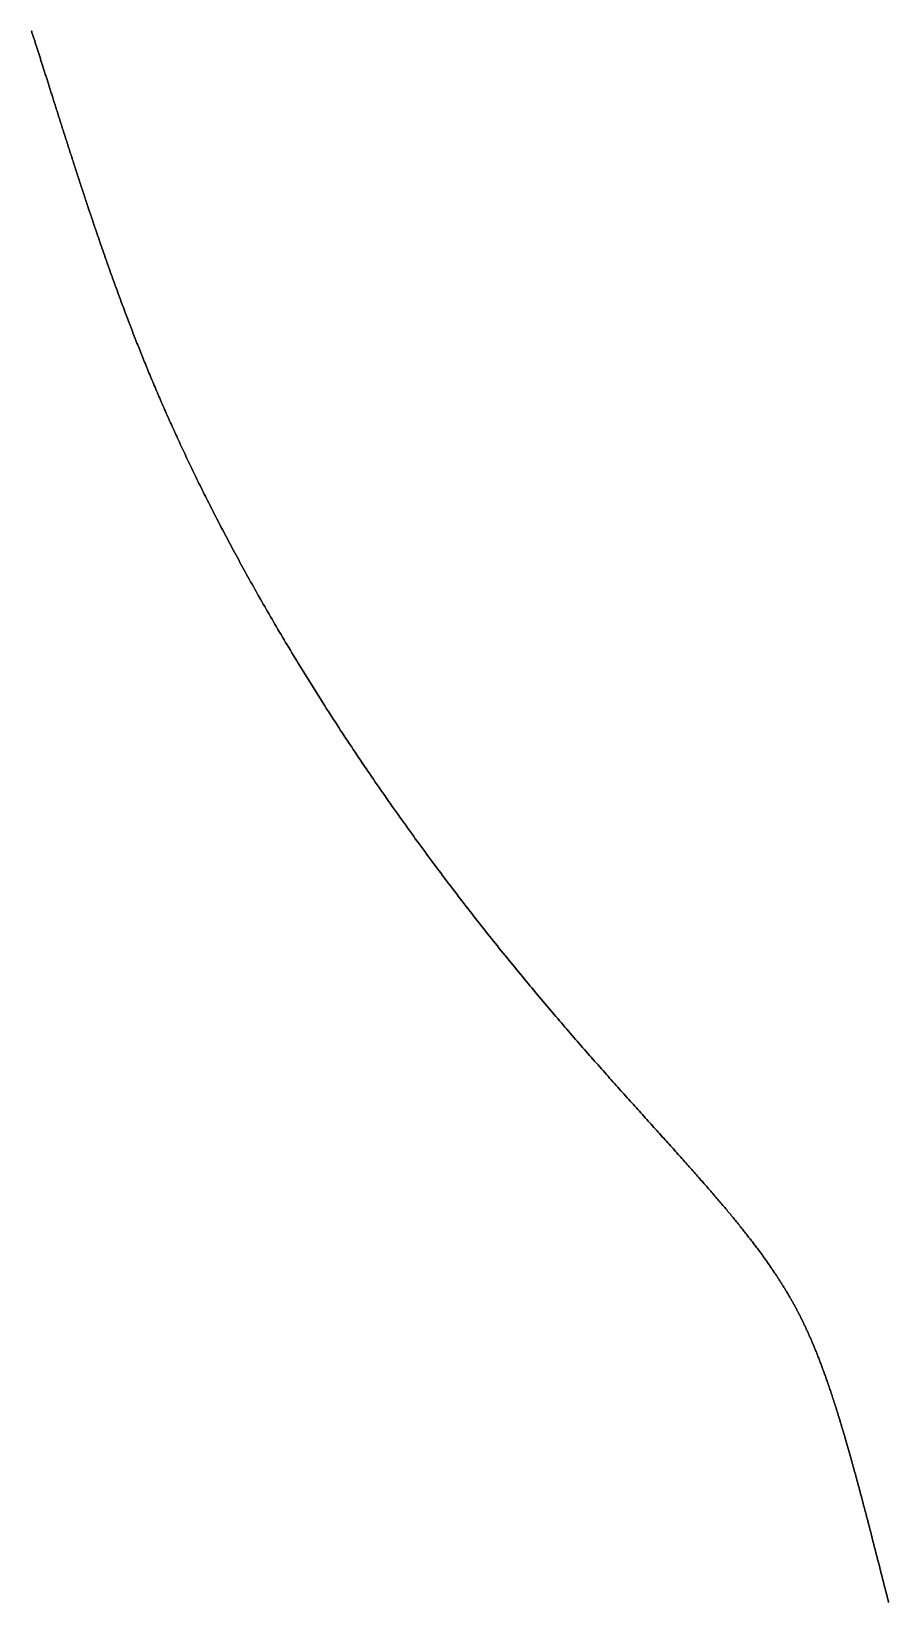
# Model space of a CAD drawing. Header units: inches. Extents: x 130170 to 284068, y 377793 to 804530.
# Drawn here: x 253824.2 to 253872, y 737042.4 to 737129.8 of the extents above; entities that cross this region are included whole.
import ezdxf

# ---------------------------------------------------------------- set-up
doc = ezdxf.new("R2010")
doc.units = ezdxf.units.IN
doc.header["$MEASUREMENT"] = 0
doc.layers.add('muni_il', color=7, linetype='Continuous')

msp = doc.modelspace()

# ---------------------------------------------------------------- linework, layer by layer
at = {"layer": 'muni_il'}
for points in [[(253824.228, 737129.87), (253824.245, 737129.82), (253824.261, 737129.77), (253824.278, 737129.719), (253824.294, 737129.669), (253824.311, 737129.618), (253824.328, 737129.566), (253824.345, 737129.515), (253824.361, 737129.464), (253824.378, 737129.412), (253824.395, 737129.36), (253824.412, 737129.308), (253824.429, 737129.255), (253824.446, 737129.203), (253824.463, 737129.15), (253824.48, 737129.097), (253824.497, 737129.044), (253824.515, 737128.99), (253824.532, 737128.937), (253824.549, 737128.883), (253824.567, 737128.829), (253824.584, 737128.774), (253824.602, 737128.72), (253824.619, 737128.665), (253824.637, 737128.61), (253824.655, 737128.555), (253824.672, 737128.5), (253824.69, 737128.444), (253824.708, 737128.388), (253824.726, 737128.332), (253824.744, 737128.275), (253824.762, 737128.219), (253824.78, 737128.162), (253824.798, 737128.105), (253824.817, 737128.047), (253824.835, 737127.99), (253824.853, 737127.932), (253824.872, 737127.874), (253824.89, 737127.815), (253824.909, 737127.757), (253824.928, 737127.698), (253824.947, 737127.638), (253824.965, 737127.579), (253824.984, 737127.519), (253825.003, 737127.459), (253825.022, 737127.399), (253825.042, 737127.339), (253825.061, 737127.278), (253825.08, 737127.217), (253825.099, 737127.156), (253825.119, 737127.094), (253825.139, 737127.033), (253825.158, 737126.971), (253825.178, 737126.908), (253825.198, 737126.846), (253825.218, 737126.783), (253825.237, 737126.72), (253825.258, 737126.656), (253825.278, 737126.593), (253825.298, 737126.529), (253825.318, 737126.465), (253825.338, 737126.4), (253825.359, 737126.335), (253825.379, 737126.271), (253825.4, 737126.205), (253825.421, 737126.14), (253825.442, 737126.074), (253825.462, 737126.008), (253825.483, 737125.942), (253825.504, 737125.875), (253825.526, 737125.808), (253825.547, 737125.741), (253825.568, 737125.673), (253825.59, 737125.606), (253825.611, 737125.538), (253825.633, 737125.469), (253825.654, 737125.401), (253825.676, 737125.332), (253825.698, 737125.263), (253825.72, 737125.194), (253825.742, 737125.124), (253825.764, 737125.055), (253825.786, 737124.985), (253825.809, 737124.914), (253825.831, 737124.844), (253825.854, 737124.773), (253825.876, 737124.702), (253825.899, 737124.63), (253825.922, 737124.559), (253825.944, 737124.487), (253825.967, 737124.414), (253825.99, 737124.342), (253826.014, 737124.269), (253826.037, 737124.196), (253826.06, 737124.123), (253826.083, 737124.05), (253826.107, 737123.976), (253826.131, 737123.902), (253826.154, 737123.828), (253826.178, 737123.754), (253826.202, 737123.679), (253826.226, 737123.604), (253826.25, 737123.529), (253826.274, 737123.453), (253826.298, 737123.378), (253826.323, 737123.302), (253826.347, 737123.226), (253826.372, 737123.149), (253826.396, 737123.073), (253826.421, 737122.996), (253826.446, 737122.919), (253826.471, 737122.842), (253826.496, 737122.764), (253826.521, 737122.687), (253826.546, 737122.609), (253826.571, 737122.531), (253826.596, 737122.452), (253826.622, 737122.374), (253826.647, 737122.295), (253826.673, 737122.216), (253826.699, 737122.137), (253826.724, 737122.057), (253826.75, 737121.978), (253826.776, 737121.898), (253826.802, 737121.818), (253826.829, 737121.738), (253826.855, 737121.657), (253826.881, 737121.577), (253826.907, 737121.496), (253826.934, 737121.415), (253826.961, 737121.334), (253826.987, 737121.252), (253827.014, 737121.171), (253827.041, 737121.089), (253827.068, 737121.007), (253827.095, 737120.925), (253827.122, 737120.843), (253827.149, 737120.76), (253827.177, 737120.678), (253827.204, 737120.595), (253827.231, 737120.512), (253827.259, 737120.429), (253827.287, 737120.346), (253827.314, 737120.262), (253827.342, 737120.178), (253827.37, 737120.095), (253827.398, 737120.011), (253827.426, 737119.927), (253827.454, 737119.842), (253827.483, 737119.758), (253827.511, 737119.673), (253827.539, 737119.589), (253827.568, 737119.504), (253827.597, 737119.419), (253827.625, 737119.334), (253827.654, 737119.248), (253827.683, 737119.163), (253827.712, 737119.077), (253827.741, 737118.991), (253827.77, 737118.906), (253827.799, 737118.82), (253827.829, 737118.733), (253827.858, 737118.647), (253827.888, 737118.561), (253827.917, 737118.474), (253827.947, 737118.387), (253827.977, 737118.301), (253828.007, 737118.214), (253828.037, 737118.127), (253828.067, 737118.039), (253828.097, 737117.952), (253828.127, 737117.865), (253828.157, 737117.777), (253828.188, 737117.689), (253828.218, 737117.602), (253828.249, 737117.514), (253828.28, 737117.426), (253828.31, 737117.337), (253828.341, 737117.249), (253828.372, 737117.161), (253828.404, 737117.072), (253828.435, 737116.984), (253828.466, 737116.895), (253828.497, 737116.806), (253828.529, 737116.717), (253828.561, 737116.628), (253828.592, 737116.538), (253828.624, 737116.449), (253828.656, 737116.359), (253828.688, 737116.27), (253828.72, 737116.18), (253828.752, 737116.09), (253828.785, 737116), (253828.817, 737115.91), (253828.85, 737115.82), (253828.883, 737115.729), (253828.915, 737115.639), (253828.948, 737115.548), (253828.981, 737115.458), (253829.015, 737115.367), (253829.048, 737115.276), (253829.081, 737115.185), (253829.115, 737115.093), (253829.148, 737115.002), (253829.182, 737114.911), (253829.216, 737114.819), (253829.25, 737114.727), (253829.284, 737114.635), (253829.318, 737114.543), (253829.353, 737114.451), (253829.387, 737114.359), (253829.422, 737114.266), (253829.457, 737114.174), (253829.492, 737114.081), (253829.527, 737113.988), (253829.562, 737113.895), (253829.598, 737113.802), (253829.633, 737113.708), (253829.669, 737113.615), (253829.705, 737113.521), (253829.741, 737113.427), (253829.777, 737113.333), (253829.813, 737113.239), (253829.85, 737113.145), (253829.886, 737113.05), (253829.923, 737112.956), (253829.96, 737112.861), (253829.997, 737112.766), (253830.034, 737112.671), (253830.072, 737112.575), (253830.109, 737112.48), (253830.147, 737112.384), (253830.185, 737112.288), (253830.223, 737112.192), (253830.262, 737112.095), (253830.3, 737111.999), (253830.339, 737111.902), (253830.378, 737111.805), (253830.417, 737111.708), (253830.456, 737111.611), (253830.496, 737111.513), (253830.536, 737111.415), (253830.575, 737111.317), (253830.616, 737111.219), (253830.656, 737111.121), (253830.696, 737111.022), (253830.737, 737110.923), (253830.778, 737110.824), (253830.819, 737110.724), (253830.861, 737110.625), (253830.902, 737110.525), (253830.944, 737110.425), (253830.986, 737110.324), (253831.028, 737110.224), (253831.071, 737110.123), (253831.114, 737110.022), (253831.157, 737109.92), (253831.2, 737109.818), (253831.244, 737109.716), (253831.287, 737109.614), (253831.332, 737109.511), (253831.376, 737109.409), (253831.42, 737109.305), (253831.465, 737109.202), (253831.51, 737109.098), (253831.555, 737108.994), (253831.601, 737108.89), (253831.647, 737108.785), (253831.693, 737108.68), (253831.74, 737108.575), (253831.786, 737108.469), (253831.833, 737108.363), (253831.881, 737108.257), (253831.928, 737108.15), (253831.976, 737108.044), (253832.024, 737107.936), (253832.073, 737107.829), (253832.122, 737107.721), (253832.171, 737107.613), (253832.22, 737107.504), (253832.27, 737107.395), (253832.32, 737107.286), (253832.37, 737107.176), (253832.421, 737107.066), (253832.472, 737106.955), (253832.523, 737106.845), (253832.575, 737106.734), (253832.627, 737106.622), (253832.679, 737106.51), (253832.731, 737106.398), (253832.784, 737106.285), (253832.838, 737106.172), (253832.891, 737106.059), (253832.945, 737105.945), (253833, 737105.831), (253833.054, 737105.716), (253833.11, 737105.601), (253833.165, 737105.486), (253833.221, 737105.37), (253833.277, 737105.254), (253833.333, 737105.137), (253833.39, 737105.02), (253833.447, 737104.903), (253833.505, 737104.785), (253833.563, 737104.667), (253833.622, 737104.548), (253833.68, 737104.429), (253833.74, 737104.31), (253833.799, 737104.19), (253833.859, 737104.07), (253833.919, 737103.949), (253833.98, 737103.828), (253834.041, 737103.706), (253834.103, 737103.585), (253834.164, 737103.462), (253834.227, 737103.339), (253834.289, 737103.216), (253834.353, 737103.092), (253834.416, 737102.968), (253834.48, 737102.844), (253834.544, 737102.719), (253834.609, 737102.593), (253834.674, 737102.468), (253834.74, 737102.342), (253834.806, 737102.215), (253834.872, 737102.088), (253834.939, 737101.96), (253835.006, 737101.832), (253835.074, 737101.704), (253835.142, 737101.575), (253835.21, 737101.446), (253835.279, 737101.317), (253835.349, 737101.186), (253835.418, 737101.056), (253835.488, 737100.925), (253835.559, 737100.794), (253835.63, 737100.662), (253835.702, 737100.53), (253835.774, 737100.398), (253835.846, 737100.265), (253835.919, 737100.131), (253835.992, 737099.998), (253836.065, 737099.864), (253836.14, 737099.729), (253836.214, 737099.594), (253836.289, 737099.459), (253836.365, 737099.323), (253836.44, 737099.187), (253836.517, 737099.05), (253836.593, 737098.913), (253836.67, 737098.776), (253836.748, 737098.638), (253836.826, 737098.5), (253836.904, 737098.362), (253836.983, 737098.223), (253837.062, 737098.084), (253837.142, 737097.944), (253837.222, 737097.804), (253837.303, 737097.664), (253837.384, 737097.523), (253837.466, 737097.382), (253837.547, 737097.241), (253837.63, 737097.099), (253837.713, 737096.957), (253837.796, 737096.815), (253837.879, 737096.672), (253837.963, 737096.53), (253838.048, 737096.386), (253838.133, 737096.242), (253838.218, 737096.099), (253838.304, 737095.954), (253838.39, 737095.81), (253838.476, 737095.665), (253838.563, 737095.52), (253838.651, 737095.375), (253838.739, 737095.229), (253838.827, 737095.083), (253838.915, 737094.937), (253839.004, 737094.79), (253839.094, 737094.644), (253839.184, 737094.497), (253839.274, 737094.349), (253839.364, 737094.202), (253839.455, 737094.054), (253839.547, 737093.906), (253839.639, 737093.758), (253839.731, 737093.61), (253839.823, 737093.461), (253839.916, 737093.312), (253840.009, 737093.163), (253840.103, 737093.014), (253840.197, 737092.865), (253840.292, 737092.716), (253840.387, 737092.566), (253840.482, 737092.416), (253840.577, 737092.266), (253840.673, 737092.116), (253840.769, 737091.966), (253840.866, 737091.815), (253840.963, 737091.665), (253841.06, 737091.514), (253841.158, 737091.363), (253841.256, 737091.212), (253841.354, 737091.061), (253841.452, 737090.91), (253841.551, 737090.759), (253841.651, 737090.608), (253841.75, 737090.457), (253841.85, 737090.305), (253841.95, 737090.154), (253842.051, 737090.002), (253842.151, 737089.851), (253842.252, 737089.699), (253842.354, 737089.548), (253842.455, 737089.396), (253842.557, 737089.245), (253842.66, 737089.093), (253842.762, 737088.941), (253842.865, 737088.79), (253842.968, 737088.638), (253843.071, 737088.487), (253843.174, 737088.335), (253843.278, 737088.184), (253843.382, 737088.032), (253843.486, 737087.881), (253843.591, 737087.73), (253843.695, 737087.579), (253843.8, 737087.427), (253843.905, 737087.276), (253844.011, 737087.125), (253844.116, 737086.975), (253844.222, 737086.824), (253844.328, 737086.673), (253844.434, 737086.523), (253844.54, 737086.372), (253844.647, 737086.222), (253844.754, 737086.072), (253844.86, 737085.922), (253844.967, 737085.772), (253845.075, 737085.623), (253845.182, 737085.473), (253845.289, 737085.324), (253845.397, 737085.175), (253845.505, 737085.026), (253845.612, 737084.877), (253845.72, 737084.729), (253845.828, 737084.581), (253845.937, 737084.433), (253846.045, 737084.285), (253846.153, 737084.137), (253846.262, 737083.99), (253846.371, 737083.843), (253846.479, 737083.696), (253846.588, 737083.55), (253846.697, 737083.403), (253846.806, 737083.258), (253846.915, 737083.112), (253847.024, 737082.966), (253847.133, 737082.821), (253847.242, 737082.677), (253847.351, 737082.532), (253847.46, 737082.388), (253847.569, 737082.244), (253847.679, 737082.101), (253847.788, 737081.957), (253847.897, 737081.815), (253848.006, 737081.672), (253848.115, 737081.53), (253848.225, 737081.388), (253848.334, 737081.247), (253848.443, 737081.106), (253848.552, 737080.965), (253848.661, 737080.825), (253848.77, 737080.685), (253848.879, 737080.545), (253848.988, 737080.406), (253849.097, 737080.267), (253849.206, 737080.129), (253849.315, 737079.991), (253849.423, 737079.853), (253849.532, 737079.716), (253849.64, 737079.58), (253849.749, 737079.444), (253849.857, 737079.308), (253849.965, 737079.172), (253850.074, 737079.037), (253850.181, 737078.903), (253850.289, 737078.769), (253850.397, 737078.635), (253850.505, 737078.502), (253850.612, 737078.369), (253850.719, 737078.237), (253850.827, 737078.105), (253850.934, 737077.974), (253851.04, 737077.843), (253851.147, 737077.713), (253851.254, 737077.583), (253851.36, 737077.454), (253851.466, 737077.325), (253851.572, 737077.196), (253851.678, 737077.069), (253851.783, 737076.941), (253851.889, 737076.814), (253851.994, 737076.688), (253852.099, 737076.562), (253852.204, 737076.437), (253852.308, 737076.312), (253852.412, 737076.187), (253852.516, 737076.063), (253852.62, 737075.94), (253852.724, 737075.817), (253852.827, 737075.695), (253852.93, 737075.573), (253853.033, 737075.452), (253853.135, 737075.331), (253853.238, 737075.211), (253853.339, 737075.091), (253853.441, 737074.972), (253853.543, 737074.853), (253853.644, 737074.735), (253853.745, 737074.618), (253853.845, 737074.501), (253853.945, 737074.384), (253854.045, 737074.268), (253854.145, 737074.153), (253854.244, 737074.038), (253854.343, 737073.923), (253854.442, 737073.81), (253854.541, 737073.696), (253854.639, 737073.584), (253854.736, 737073.471), (253854.834, 737073.36), (253854.931, 737073.249), (253855.028, 737073.138), (253855.124, 737073.028), (253855.22, 737072.918), (253855.316, 737072.809), (253855.411, 737072.701), (253855.506, 737072.593), (253855.6, 737072.486), (253855.695, 737072.379), (253855.789, 737072.273), (253855.882, 737072.167), (253855.975, 737072.061), (253856.068, 737071.957), (253856.16, 737071.853), (253856.253, 737071.749), (253856.344, 737071.646), (253856.435, 737071.543), (253856.526, 737071.441), (253856.617, 737071.34), (253856.707, 737071.239), (253856.796, 737071.138), (253856.886, 737071.039), (253856.974, 737070.939), (253857.063, 737070.84), (253857.151, 737070.742), (253857.239, 737070.644), (253857.326, 737070.547), (253857.413, 737070.45), (253857.499, 737070.354), (253857.585, 737070.258), (253857.671, 737070.163), (253857.756, 737070.068), (253857.841, 737069.974), (253857.925, 737069.88), (253858.009, 737069.787), (253858.092, 737069.694), (253858.175, 737069.602), (253858.258, 737069.51), (253858.34, 737069.419), (253858.422, 737069.329), (253858.503, 737069.238), (253858.584, 737069.149), (253858.665, 737069.059), (253858.745, 737068.971), (253858.824, 737068.882), (253858.903, 737068.795), (253858.982, 737068.707), (253859.06, 737068.621), (253859.138, 737068.534), (253859.216, 737068.448), (253859.293, 737068.363), (253859.369, 737068.278), (253859.445, 737068.194), (253859.521, 737068.11), (253859.596, 737068.026), (253859.671, 737067.943), (253859.745, 737067.861), (253859.819, 737067.779), (253859.892, 737067.697), (253859.965, 737067.616), (253860.038, 737067.535), (253860.11, 737067.455), (253860.181, 737067.375), (253860.253, 737067.295), (253860.323, 737067.216), (253860.394, 737067.138), (253860.464, 737067.06), (253860.533, 737066.982), (253860.602, 737066.905), (253860.67, 737066.828), (253860.739, 737066.752), (253860.806, 737066.676), (253860.873, 737066.6), (253860.94, 737066.525), (253861.006, 737066.45), (253861.072, 737066.376), (253861.138, 737066.302), (253861.203, 737066.229), (253861.267, 737066.156), (253861.331, 737066.083), (253861.395, 737066.011), (253861.458, 737065.939), (253861.521, 737065.867), (253861.583, 737065.796), (253861.645, 737065.726), (253861.707, 737065.655), (253861.768, 737065.585), (253861.829, 737065.516), (253861.889, 737065.447), (253861.949, 737065.378), (253862.008, 737065.309), (253862.067, 737065.241), (253862.125, 737065.174), (253862.183, 737065.107), (253862.241, 737065.04), (253862.298, 737064.973), (253862.355, 737064.907), (253862.412, 737064.841), (253862.468, 737064.776), (253862.523, 737064.71), (253862.578, 737064.646), (253862.633, 737064.581), (253862.687, 737064.517), (253862.741, 737064.453), (253862.795, 737064.39), (253862.848, 737064.327), (253862.901, 737064.264), (253862.953, 737064.202), (253863.005, 737064.14), (253863.056, 737064.078), (253863.107, 737064.017), (253863.158, 737063.956), (253863.208, 737063.895), (253863.258, 737063.834), (253863.308, 737063.774), (253863.357, 737063.715), (253863.406, 737063.655), (253863.454, 737063.596), (253863.502, 737063.537), (253863.55, 737063.479), (253863.597, 737063.42), (253863.644, 737063.363), (253863.69, 737063.305), (253863.736, 737063.248), (253863.782, 737063.191), (253863.827, 737063.134), (253863.872, 737063.077), (253863.917, 737063.021), (253863.961, 737062.965), (253864.005, 737062.91), (253864.049, 737062.854), (253864.092, 737062.799), (253864.135, 737062.745), (253864.177, 737062.69), (253864.219, 737062.636), (253864.261, 737062.582), (253864.303, 737062.528), (253864.344, 737062.475), (253864.385, 737062.421), (253864.425, 737062.369), (253864.465, 737062.316), (253864.505, 737062.264), (253864.545, 737062.211), (253864.584, 737062.16), (253864.622, 737062.108), (253864.661, 737062.057), (253864.699, 737062.005), (253864.737, 737061.954), (253864.775, 737061.904), (253864.812, 737061.853), (253864.849, 737061.803), (253864.885, 737061.753), (253864.922, 737061.703), (253864.958, 737061.654), (253864.993, 737061.604), (253865.029, 737061.555), (253865.064, 737061.506), (253865.099, 737061.458), (253865.134, 737061.409), (253865.168, 737061.361), (253865.202, 737061.313), (253865.235, 737061.265), (253865.269, 737061.217), (253865.302, 737061.17), (253865.335, 737061.123), (253865.368, 737061.076), (253865.4, 737061.029), (253865.432, 737060.982), (253865.464, 737060.935), (253865.496, 737060.889), (253865.527, 737060.843), (253865.558, 737060.797), (253865.589, 737060.751), (253865.62, 737060.705), (253865.65, 737060.66), (253865.68, 737060.614), (253865.71, 737060.569), (253865.74, 737060.524), (253865.769, 737060.479), (253865.799, 737060.434), (253865.828, 737060.39), (253865.856, 737060.345), (253865.885, 737060.301), (253865.913, 737060.257), (253865.941, 737060.212), (253865.97, 737060.168), (253865.997, 737060.125), (253866.025, 737060.081), (253866.052, 737060.037), (253866.079, 737059.994), (253866.106, 737059.95), (253866.133, 737059.907), (253866.16, 737059.864), (253866.186, 737059.82), (253866.212, 737059.777), (253866.238, 737059.734), (253866.264, 737059.691), (253866.29, 737059.648), (253866.315, 737059.606), (253866.341, 737059.563), (253866.366, 737059.52), (253866.391, 737059.478), (253866.416, 737059.435), (253866.441, 737059.393), (253866.465, 737059.35), (253866.49, 737059.308), (253866.514, 737059.266), (253866.538, 737059.223), (253866.562, 737059.181), (253866.586, 737059.138), (253866.61, 737059.096), (253866.634, 737059.054), (253866.657, 737059.012), (253866.68, 737058.969), (253866.704, 737058.927), (253866.727, 737058.885), (253866.75, 737058.842), (253866.773, 737058.8), (253866.796, 737058.758), (253866.818, 737058.715), (253866.841, 737058.673), (253866.864, 737058.63), (253866.886, 737058.588), (253866.908, 737058.545), (253866.931, 737058.503), (253866.953, 737058.46), (253866.975, 737058.417), (253866.997, 737058.374), (253867.019, 737058.331), (253867.041, 737058.288), (253867.062, 737058.245), (253867.084, 737058.202), (253867.106, 737058.159), (253867.127, 737058.115), (253867.149, 737058.072), (253867.17, 737058.028), (253867.192, 737057.984), (253867.213, 737057.94), (253867.235, 737057.896), (253867.256, 737057.852), (253867.277, 737057.808), (253867.298, 737057.763), (253867.319, 737057.718), (253867.341, 737057.674), (253867.362, 737057.629), (253867.383, 737057.583), (253867.404, 737057.538), (253867.425, 737057.492), (253867.446, 737057.446), (253867.467, 737057.4), (253867.488, 737057.354), (253867.509, 737057.308), (253867.53, 737057.261), (253867.551, 737057.214), (253867.572, 737057.167), (253867.592, 737057.119), (253867.613, 737057.072), (253867.634, 737057.024), (253867.655, 737056.975), (253867.676, 737056.927), (253867.697, 737056.878), (253867.718, 737056.829), (253867.739, 737056.78), (253867.76, 737056.73), (253867.781, 737056.68), (253867.802, 737056.63), (253867.823, 737056.579), (253867.844, 737056.528), (253867.865, 737056.477), (253867.886, 737056.425), (253867.907, 737056.373), (253867.929, 737056.32), (253867.95, 737056.268), (253867.971, 737056.215), (253867.992, 737056.161), (253868.014, 737056.107), (253868.035, 737056.053), (253868.057, 737055.998), (253868.078, 737055.943), (253868.1, 737055.887), (253868.121, 737055.831), (253868.143, 737055.775), (253868.165, 737055.718), (253868.186, 737055.661), (253868.208, 737055.603), (253868.23, 737055.545), (253868.252, 737055.486), (253868.274, 737055.427), (253868.296, 737055.367), (253868.318, 737055.307), (253868.34, 737055.247), (253868.363, 737055.186), (253868.385, 737055.124), (253868.407, 737055.062), (253868.43, 737054.999), (253868.453, 737054.936), (253868.475, 737054.872), (253868.498, 737054.808), (253868.521, 737054.743), (253868.544, 737054.678), (253868.566, 737054.612), (253868.59, 737054.546), (253868.613, 737054.479), (253868.636, 737054.411), (253868.659, 737054.343), (253868.683, 737054.274), (253868.706, 737054.205), (253868.73, 737054.135), (253868.753, 737054.064), (253868.777, 737053.993), (253868.801, 737053.922), (253868.825, 737053.849), (253868.849, 737053.776), (253868.873, 737053.702), (253868.897, 737053.628), (253868.921, 737053.553), (253868.946, 737053.478), (253868.97, 737053.401), (253868.995, 737053.325), (253869.02, 737053.247), (253869.044, 737053.169), (253869.069, 737053.09), (253869.094, 737053.011), (253869.119, 737052.93), (253869.145, 737052.85), (253869.17, 737052.768), (253869.195, 737052.686), (253869.221, 737052.603), (253869.247, 737052.519), (253869.272, 737052.435), (253869.298, 737052.35), (253869.324, 737052.264), (253869.35, 737052.178), (253869.376, 737052.091), (253869.403, 737052.003), (253869.429, 737051.915), (253869.455, 737051.826), (253869.482, 737051.736), (253869.509, 737051.645), (253869.535, 737051.554), (253869.562, 737051.462), (253869.589, 737051.369), (253869.616, 737051.276), (253869.643, 737051.182), (253869.671, 737051.087), (253869.698, 737050.992), (253869.726, 737050.896), (253869.753, 737050.799), (253869.781, 737050.701), (253869.809, 737050.603), (253869.837, 737050.504), (253869.865, 737050.405), (253869.893, 737050.304), (253869.921, 737050.203), (253869.949, 737050.102), (253869.978, 737049.999), (253870.006, 737049.897), (253870.035, 737049.793), (253870.063, 737049.689), (253870.092, 737049.584), (253870.121, 737049.478), (253870.15, 737049.372), (253870.179, 737049.265), (253870.208, 737049.158), (253870.237, 737049.05), (253870.267, 737048.941), (253870.296, 737048.832), (253870.326, 737048.722), (253870.355, 737048.612), (253870.385, 737048.501), (253870.415, 737048.389), (253870.444, 737048.277), (253870.474, 737048.165), (253870.504, 737048.052), (253870.534, 737047.938), (253870.564, 737047.824), (253870.594, 737047.71), (253870.625, 737047.594), (253870.655, 737047.479), (253870.685, 737047.363), (253870.716, 737047.247), (253870.746, 737047.13), (253870.777, 737047.013), (253870.807, 737046.895), (253870.838, 737046.777), (253870.869, 737046.659), (253870.899, 737046.54), (253870.93, 737046.421), (253870.961, 737046.302), (253870.992, 737046.182), (253871.022, 737046.063), (253871.053, 737045.943), (253871.084, 737045.822), (253871.115, 737045.702), (253871.146, 737045.581), (253871.177, 737045.461), (253871.208, 737045.34), (253871.239, 737045.219), (253871.27, 737045.098), (253871.301, 737044.977), (253871.332, 737044.855), (253871.363, 737044.734), (253871.394, 737044.613), (253871.425, 737044.492), (253871.456, 737044.37), (253871.486, 737044.249), (253871.517, 737044.128), (253871.548, 737044.008), (253871.579, 737043.887), (253871.609, 737043.766), (253871.64, 737043.646), (253871.671, 737043.526), (253871.701, 737043.406), (253871.731, 737043.287), (253871.762, 737043.168), (253871.792, 737043.049), (253871.822, 737042.93), (253871.853, 737042.812), (253871.883, 737042.694), (253871.912, 737042.577), (253871.942, 737042.461), (253871.972, 737042.344)], [(253871.972, 737042.344), (253871.942, 737042.461), (253871.912, 737042.577), (253871.883, 737042.694), (253871.853, 737042.812), (253871.822, 737042.93), (253871.792, 737043.049), (253871.762, 737043.168), (253871.731, 737043.287), (253871.701, 737043.406), (253871.671, 737043.526), (253871.64, 737043.646), (253871.609, 737043.766), (253871.579, 737043.887), (253871.548, 737044.008), (253871.517, 737044.128), (253871.486, 737044.249), (253871.456, 737044.37), (253871.425, 737044.492), (253871.394, 737044.613), (253871.363, 737044.734), (253871.332, 737044.855), (253871.301, 737044.977), (253871.27, 737045.098), (253871.239, 737045.219), (253871.208, 737045.34), (253871.177, 737045.461), (253871.146, 737045.581), (253871.115, 737045.702), (253871.084, 737045.822), (253871.053, 737045.943), (253871.022, 737046.063), (253870.992, 737046.182), (253870.961, 737046.302), (253870.93, 737046.421), (253870.899, 737046.54), (253870.869, 737046.659), (253870.838, 737046.777), (253870.807, 737046.895), (253870.777, 737047.013), (253870.746, 737047.13), (253870.716, 737047.247), (253870.685, 737047.363), (253870.655, 737047.479), (253870.625, 737047.594), (253870.594, 737047.71), (253870.564, 737047.824), (253870.534, 737047.938), (253870.504, 737048.052), (253870.474, 737048.165), (253870.444, 737048.277), (253870.415, 737048.389), (253870.385, 737048.501), (253870.355, 737048.612), (253870.326, 737048.722), (253870.296, 737048.832), (253870.267, 737048.941), (253870.237, 737049.05), (253870.208, 737049.158), (253870.179, 737049.265), (253870.15, 737049.372), (253870.121, 737049.478), (253870.092, 737049.584), (253870.063, 737049.689), (253870.035, 737049.793), (253870.006, 737049.897), (253869.978, 737049.999), (253869.949, 737050.102), (253869.921, 737050.203), (253869.893, 737050.304), (253869.865, 737050.405), (253869.837, 737050.504), (253869.809, 737050.603), (253869.781, 737050.701), (253869.753, 737050.799), (253869.726, 737050.896), (253869.698, 737050.992), (253869.671, 737051.087), (253869.643, 737051.182), (253869.616, 737051.276), (253869.589, 737051.369), (253869.562, 737051.462), (253869.535, 737051.554), (253869.509, 737051.645), (253869.482, 737051.736), (253869.455, 737051.826), (253869.429, 737051.915), (253869.403, 737052.003), (253869.376, 737052.091), (253869.35, 737052.178), (253869.324, 737052.264), (253869.298, 737052.35), (253869.272, 737052.435), (253869.247, 737052.519), (253869.221, 737052.603), (253869.195, 737052.686), (253869.17, 737052.768), (253869.145, 737052.85), (253869.119, 737052.93), (253869.094, 737053.011), (253869.069, 737053.09), (253869.044, 737053.169), (253869.02, 737053.247), (253868.995, 737053.325), (253868.97, 737053.401), (253868.946, 737053.478), (253868.921, 737053.553), (253868.897, 737053.628), (253868.873, 737053.702), (253868.849, 737053.776), (253868.825, 737053.849), (253868.801, 737053.922), (253868.777, 737053.993), (253868.753, 737054.064), (253868.73, 737054.135), (253868.706, 737054.205), (253868.683, 737054.274), (253868.659, 737054.343), (253868.636, 737054.411), (253868.613, 737054.479), (253868.59, 737054.546), (253868.566, 737054.612), (253868.544, 737054.678), (253868.521, 737054.743), (253868.498, 737054.808), (253868.475, 737054.872), (253868.453, 737054.936), (253868.43, 737054.999), (253868.407, 737055.062), (253868.385, 737055.124), (253868.363, 737055.186), (253868.34, 737055.247), (253868.318, 737055.307), (253868.296, 737055.367), (253868.274, 737055.427), (253868.252, 737055.486), (253868.23, 737055.545), (253868.208, 737055.603), (253868.186, 737055.661), (253868.165, 737055.718), (253868.143, 737055.775), (253868.121, 737055.831), (253868.1, 737055.887), (253868.078, 737055.943), (253868.057, 737055.998), (253868.035, 737056.053), (253868.014, 737056.107), (253867.992, 737056.161), (253867.971, 737056.215), (253867.95, 737056.268), (253867.929, 737056.32), (253867.907, 737056.373), (253867.886, 737056.425), (253867.865, 737056.477), (253867.844, 737056.528), (253867.823, 737056.579), (253867.802, 737056.63), (253867.781, 737056.68), (253867.76, 737056.73), (253867.739, 737056.78), (253867.718, 737056.829), (253867.697, 737056.878), (253867.676, 737056.927), (253867.655, 737056.975), (253867.634, 737057.024), (253867.613, 737057.072), (253867.592, 737057.119), (253867.572, 737057.167), (253867.551, 737057.214), (253867.53, 737057.261), (253867.509, 737057.308), (253867.488, 737057.354), (253867.467, 737057.4), (253867.446, 737057.446), (253867.425, 737057.492), (253867.404, 737057.538), (253867.383, 737057.583), (253867.362, 737057.629), (253867.341, 737057.674), (253867.319, 737057.718), (253867.298, 737057.763), (253867.277, 737057.808), (253867.256, 737057.852), (253867.235, 737057.896), (253867.213, 737057.94), (253867.192, 737057.984), (253867.17, 737058.028), (253867.149, 737058.072), (253867.127, 737058.115), (253867.106, 737058.159), (253867.084, 737058.202), (253867.062, 737058.245), (253867.041, 737058.288), (253867.019, 737058.331), (253866.997, 737058.374), (253866.975, 737058.417), (253866.953, 737058.46), (253866.931, 737058.503), (253866.908, 737058.545), (253866.886, 737058.588), (253866.864, 737058.63), (253866.841, 737058.673), (253866.818, 737058.715), (253866.796, 737058.758), (253866.773, 737058.8), (253866.75, 737058.842), (253866.727, 737058.885), (253866.704, 737058.927), (253866.68, 737058.969), (253866.657, 737059.012), (253866.634, 737059.054), (253866.61, 737059.096), (253866.586, 737059.138), (253866.562, 737059.181), (253866.538, 737059.223), (253866.514, 737059.266), (253866.49, 737059.308), (253866.465, 737059.35), (253866.441, 737059.393), (253866.416, 737059.435), (253866.391, 737059.478), (253866.366, 737059.52), (253866.341, 737059.563), (253866.315, 737059.606), (253866.29, 737059.648), (253866.264, 737059.691), (253866.238, 737059.734), (253866.212, 737059.777), (253866.186, 737059.82), (253866.16, 737059.864), (253866.133, 737059.907), (253866.106, 737059.95), (253866.079, 737059.994), (253866.052, 737060.037), (253866.025, 737060.081), (253865.997, 737060.125), (253865.97, 737060.168), (253865.941, 737060.212), (253865.913, 737060.257), (253865.885, 737060.301), (253865.856, 737060.345), (253865.828, 737060.39), (253865.799, 737060.434), (253865.769, 737060.479), (253865.74, 737060.524), (253865.71, 737060.569), (253865.68, 737060.614), (253865.65, 737060.66), (253865.62, 737060.705), (253865.589, 737060.751), (253865.558, 737060.797), (253865.527, 737060.843), (253865.496, 737060.889), (253865.464, 737060.935), (253865.432, 737060.982), (253865.4, 737061.029), (253865.368, 737061.076), (253865.335, 737061.123), (253865.302, 737061.17), (253865.269, 737061.217), (253865.235, 737061.265), (253865.202, 737061.313), (253865.168, 737061.361), (253865.134, 737061.409), (253865.099, 737061.458), (253865.064, 737061.506), (253865.029, 737061.555), (253864.993, 737061.604), (253864.958, 737061.654), (253864.922, 737061.703), (253864.885, 737061.753), (253864.849, 737061.803), (253864.812, 737061.853), (253864.775, 737061.904), (253864.737, 737061.954), (253864.699, 737062.005), (253864.661, 737062.057), (253864.622, 737062.108), (253864.584, 737062.16), (253864.545, 737062.211), (253864.505, 737062.264), (253864.465, 737062.316), (253864.425, 737062.369), (253864.385, 737062.421), (253864.344, 737062.475), (253864.303, 737062.528), (253864.261, 737062.582), (253864.219, 737062.636), (253864.177, 737062.69), (253864.135, 737062.745), (253864.092, 737062.799), (253864.049, 737062.854), (253864.005, 737062.91), (253863.961, 737062.965), (253863.917, 737063.021), (253863.872, 737063.077), (253863.827, 737063.134), (253863.782, 737063.191), (253863.736, 737063.248), (253863.69, 737063.305), (253863.644, 737063.363), (253863.597, 737063.42), (253863.55, 737063.479), (253863.502, 737063.537), (253863.454, 737063.596), (253863.406, 737063.655), (253863.357, 737063.715), (253863.308, 737063.774), (253863.258, 737063.834), (253863.208, 737063.895), (253863.158, 737063.956), (253863.107, 737064.017), (253863.056, 737064.078), (253863.005, 737064.14), (253862.953, 737064.202), (253862.901, 737064.264), (253862.848, 737064.327), (253862.795, 737064.39), (253862.741, 737064.453), (253862.687, 737064.517), (253862.633, 737064.581), (253862.578, 737064.646), (253862.523, 737064.71), (253862.468, 737064.776), (253862.412, 737064.841), (253862.355, 737064.907), (253862.298, 737064.973), (253862.241, 737065.04), (253862.183, 737065.107), (253862.125, 737065.174), (253862.067, 737065.241), (253862.008, 737065.309), (253861.949, 737065.378), (253861.889, 737065.447), (253861.829, 737065.516), (253861.768, 737065.585), (253861.707, 737065.655), (253861.645, 737065.726), (253861.583, 737065.796), (253861.521, 737065.867), (253861.458, 737065.939), (253861.395, 737066.011), (253861.331, 737066.083), (253861.267, 737066.156), (253861.203, 737066.229), (253861.138, 737066.302), (253861.072, 737066.376), (253861.006, 737066.45), (253860.94, 737066.525), (253860.873, 737066.6), (253860.806, 737066.676), (253860.739, 737066.752), (253860.67, 737066.828), (253860.602, 737066.905), (253860.533, 737066.982), (253860.464, 737067.06), (253860.394, 737067.138), (253860.323, 737067.216), (253860.253, 737067.295), (253860.181, 737067.375), (253860.11, 737067.455), (253860.038, 737067.535), (253859.965, 737067.616), (253859.892, 737067.697), (253859.819, 737067.779), (253859.745, 737067.861), (253859.671, 737067.943), (253859.596, 737068.026), (253859.521, 737068.11), (253859.445, 737068.194), (253859.369, 737068.278), (253859.293, 737068.363), (253859.216, 737068.448), (253859.138, 737068.534), (253859.06, 737068.621), (253858.982, 737068.707), (253858.903, 737068.795), (253858.824, 737068.882), (253858.745, 737068.971), (253858.665, 737069.059), (253858.584, 737069.149), (253858.503, 737069.238), (253858.422, 737069.329), (253858.34, 737069.419), (253858.258, 737069.51), (253858.175, 737069.602), (253858.092, 737069.694), (253858.009, 737069.787), (253857.925, 737069.88), (253857.841, 737069.974), (253857.756, 737070.068), (253857.671, 737070.163), (253857.585, 737070.258), (253857.499, 737070.354), (253857.413, 737070.45), (253857.326, 737070.547), (253857.239, 737070.644), (253857.151, 737070.742), (253857.063, 737070.84), (253856.974, 737070.939), (253856.886, 737071.039), (253856.796, 737071.138), (253856.707, 737071.239), (253856.617, 737071.34), (253856.526, 737071.441), (253856.435, 737071.543), (253856.344, 737071.646), (253856.253, 737071.749), (253856.16, 737071.853), (253856.068, 737071.957), (253855.975, 737072.061), (253855.882, 737072.167), (253855.789, 737072.273), (253855.695, 737072.379), (253855.6, 737072.486), (253855.506, 737072.593), (253855.411, 737072.701), (253855.316, 737072.809), (253855.22, 737072.918), (253855.124, 737073.028), (253855.028, 737073.138), (253854.931, 737073.249), (253854.834, 737073.36), (253854.736, 737073.471), (253854.639, 737073.584), (253854.541, 737073.696), (253854.442, 737073.81), (253854.343, 737073.923), (253854.244, 737074.038), (253854.145, 737074.153), (253854.045, 737074.268), (253853.945, 737074.384), (253853.845, 737074.501), (253853.745, 737074.618), (253853.644, 737074.735), (253853.543, 737074.853), (253853.441, 737074.972), (253853.339, 737075.091), (253853.238, 737075.211), (253853.135, 737075.331), (253853.033, 737075.452), (253852.93, 737075.573), (253852.827, 737075.695), (253852.724, 737075.817), (253852.62, 737075.94), (253852.516, 737076.063), (253852.412, 737076.187), (253852.308, 737076.312), (253852.204, 737076.437), (253852.099, 737076.562), (253851.994, 737076.688), (253851.889, 737076.814), (253851.783, 737076.941), (253851.678, 737077.069), (253851.572, 737077.196), (253851.466, 737077.325), (253851.36, 737077.454), (253851.254, 737077.583), (253851.147, 737077.713), (253851.04, 737077.843), (253850.934, 737077.974), (253850.827, 737078.105), (253850.719, 737078.237), (253850.612, 737078.369), (253850.505, 737078.502), (253850.397, 737078.635), (253850.289, 737078.769), (253850.181, 737078.903), (253850.074, 737079.037), (253849.965, 737079.172), (253849.857, 737079.308), (253849.749, 737079.444), (253849.64, 737079.58), (253849.532, 737079.716), (253849.423, 737079.853), (253849.315, 737079.991), (253849.206, 737080.129), (253849.097, 737080.267), (253848.988, 737080.406), (253848.879, 737080.545), (253848.77, 737080.685), (253848.661, 737080.825), (253848.552, 737080.965), (253848.443, 737081.106), (253848.334, 737081.247), (253848.225, 737081.388), (253848.115, 737081.53), (253848.006, 737081.672), (253847.897, 737081.815), (253847.788, 737081.957), (253847.679, 737082.101), (253847.569, 737082.244), (253847.46, 737082.388), (253847.351, 737082.532), (253847.242, 737082.677), (253847.133, 737082.821), (253847.024, 737082.966), (253846.915, 737083.112), (253846.806, 737083.258), (253846.697, 737083.403), (253846.588, 737083.55), (253846.479, 737083.696), (253846.371, 737083.843), (253846.262, 737083.99), (253846.153, 737084.137), (253846.045, 737084.285), (253845.937, 737084.433), (253845.828, 737084.581), (253845.72, 737084.729), (253845.612, 737084.877), (253845.505, 737085.026), (253845.397, 737085.175), (253845.289, 737085.324), (253845.182, 737085.473), (253845.075, 737085.623), (253844.967, 737085.772), (253844.86, 737085.922), (253844.754, 737086.072), (253844.647, 737086.222), (253844.54, 737086.372), (253844.434, 737086.523), (253844.328, 737086.673), (253844.222, 737086.824), (253844.116, 737086.975), (253844.011, 737087.125), (253843.905, 737087.276), (253843.8, 737087.427), (253843.695, 737087.579), (253843.591, 737087.73), (253843.486, 737087.881), (253843.382, 737088.032), (253843.278, 737088.184), (253843.174, 737088.335), (253843.071, 737088.487), (253842.968, 737088.638), (253842.865, 737088.79), (253842.762, 737088.941), (253842.66, 737089.093), (253842.557, 737089.245), (253842.455, 737089.396), (253842.354, 737089.548), (253842.252, 737089.699), (253842.151, 737089.851), (253842.051, 737090.002), (253841.95, 737090.154), (253841.85, 737090.305), (253841.75, 737090.457), (253841.651, 737090.608), (253841.551, 737090.759), (253841.452, 737090.91), (253841.354, 737091.061), (253841.256, 737091.212), (253841.158, 737091.363), (253841.06, 737091.514), (253840.963, 737091.665), (253840.866, 737091.815), (253840.769, 737091.966), (253840.673, 737092.116), (253840.577, 737092.266), (253840.482, 737092.416), (253840.387, 737092.566), (253840.292, 737092.716), (253840.197, 737092.865), (253840.103, 737093.014), (253840.009, 737093.163), (253839.916, 737093.312), (253839.823, 737093.461), (253839.731, 737093.61), (253839.639, 737093.758), (253839.547, 737093.906), (253839.455, 737094.054), (253839.364, 737094.202), (253839.274, 737094.349), (253839.184, 737094.497), (253839.094, 737094.644), (253839.004, 737094.79), (253838.915, 737094.937), (253838.827, 737095.083), (253838.739, 737095.229), (253838.651, 737095.375), (253838.563, 737095.52), (253838.476, 737095.665), (253838.39, 737095.81), (253838.304, 737095.954), (253838.218, 737096.099), (253838.133, 737096.242), (253838.048, 737096.386), (253837.963, 737096.53), (253837.879, 737096.672), (253837.796, 737096.815), (253837.713, 737096.957), (253837.63, 737097.099), (253837.547, 737097.241), (253837.466, 737097.382), (253837.384, 737097.523), (253837.303, 737097.664), (253837.222, 737097.804), (253837.142, 737097.944), (253837.062, 737098.084), (253836.983, 737098.223), (253836.904, 737098.362), (253836.826, 737098.5), (253836.748, 737098.638), (253836.67, 737098.776), (253836.593, 737098.913), (253836.517, 737099.05), (253836.44, 737099.187), (253836.365, 737099.323), (253836.289, 737099.459), (253836.214, 737099.594), (253836.14, 737099.729), (253836.065, 737099.864), (253835.992, 737099.998), (253835.919, 737100.131), (253835.846, 737100.265), (253835.774, 737100.398), (253835.702, 737100.53), (253835.63, 737100.662), (253835.559, 737100.794), (253835.488, 737100.925), (253835.418, 737101.056), (253835.349, 737101.186), (253835.279, 737101.317), (253835.21, 737101.446), (253835.142, 737101.575), (253835.074, 737101.704), (253835.006, 737101.832), (253834.939, 737101.96), (253834.872, 737102.088), (253834.806, 737102.215), (253834.74, 737102.342), (253834.674, 737102.468), (253834.609, 737102.593), (253834.544, 737102.719), (253834.48, 737102.844), (253834.416, 737102.968), (253834.353, 737103.092), (253834.289, 737103.216), (253834.227, 737103.339), (253834.164, 737103.462), (253834.103, 737103.585), (253834.041, 737103.706), (253833.98, 737103.828), (253833.919, 737103.949), (253833.859, 737104.07), (253833.799, 737104.19), (253833.74, 737104.31), (253833.68, 737104.429), (253833.622, 737104.548), (253833.563, 737104.667), (253833.505, 737104.785), (253833.447, 737104.903), (253833.39, 737105.02), (253833.333, 737105.137), (253833.277, 737105.254), (253833.221, 737105.37), (253833.165, 737105.486), (253833.11, 737105.601), (253833.054, 737105.716), (253833, 737105.831), (253832.945, 737105.945), (253832.891, 737106.059), (253832.838, 737106.172), (253832.784, 737106.285), (253832.731, 737106.398), (253832.679, 737106.51), (253832.627, 737106.622), (253832.575, 737106.734), (253832.523, 737106.845), (253832.472, 737106.955), (253832.421, 737107.066), (253832.37, 737107.176), (253832.32, 737107.286), (253832.27, 737107.395), (253832.22, 737107.504), (253832.171, 737107.613), (253832.122, 737107.721), (253832.073, 737107.829), (253832.024, 737107.936), (253831.976, 737108.044), (253831.928, 737108.15), (253831.881, 737108.257), (253831.833, 737108.363), (253831.786, 737108.469), (253831.74, 737108.575), (253831.693, 737108.68), (253831.647, 737108.785), (253831.601, 737108.89), (253831.555, 737108.994), (253831.51, 737109.098), (253831.465, 737109.202), (253831.42, 737109.305), (253831.376, 737109.409), (253831.332, 737109.511), (253831.287, 737109.614), (253831.244, 737109.716), (253831.2, 737109.818), (253831.157, 737109.92), (253831.114, 737110.022), (253831.071, 737110.123), (253831.028, 737110.224), (253830.986, 737110.324), (253830.944, 737110.425), (253830.902, 737110.525), (253830.861, 737110.625), (253830.819, 737110.724), (253830.778, 737110.824), (253830.737, 737110.923), (253830.696, 737111.022), (253830.656, 737111.121), (253830.616, 737111.219), (253830.575, 737111.317), (253830.536, 737111.415), (253830.496, 737111.513), (253830.456, 737111.611), (253830.417, 737111.708), (253830.378, 737111.805), (253830.339, 737111.902), (253830.3, 737111.999), (253830.262, 737112.095), (253830.223, 737112.192), (253830.185, 737112.288), (253830.147, 737112.384), (253830.109, 737112.48), (253830.072, 737112.575), (253830.034, 737112.671), (253829.997, 737112.766), (253829.96, 737112.861), (253829.923, 737112.956), (253829.886, 737113.05), (253829.85, 737113.145), (253829.813, 737113.239), (253829.777, 737113.333), (253829.741, 737113.427), (253829.705, 737113.521), (253829.669, 737113.615), (253829.633, 737113.708), (253829.598, 737113.802), (253829.562, 737113.895), (253829.527, 737113.988), (253829.492, 737114.081), (253829.457, 737114.174), (253829.422, 737114.266), (253829.387, 737114.359), (253829.353, 737114.451), (253829.318, 737114.543), (253829.284, 737114.635), (253829.25, 737114.727), (253829.216, 737114.819), (253829.182, 737114.911), (253829.148, 737115.002), (253829.115, 737115.093), (253829.081, 737115.185), (253829.048, 737115.276), (253829.015, 737115.367), (253828.981, 737115.458), (253828.948, 737115.548), (253828.915, 737115.639), (253828.883, 737115.729), (253828.85, 737115.82), (253828.817, 737115.91), (253828.785, 737116), (253828.752, 737116.09), (253828.72, 737116.18), (253828.688, 737116.27), (253828.656, 737116.359), (253828.624, 737116.449), (253828.592, 737116.538), (253828.561, 737116.628), (253828.529, 737116.717), (253828.497, 737116.806), (253828.466, 737116.895), (253828.435, 737116.984), (253828.404, 737117.072), (253828.372, 737117.161), (253828.341, 737117.249), (253828.31, 737117.337), (253828.28, 737117.426), (253828.249, 737117.514), (253828.218, 737117.602), (253828.188, 737117.689), (253828.157, 737117.777), (253828.127, 737117.865), (253828.097, 737117.952), (253828.067, 737118.039), (253828.037, 737118.127), (253828.007, 737118.214), (253827.977, 737118.301), (253827.947, 737118.387), (253827.917, 737118.474), (253827.888, 737118.561), (253827.858, 737118.647), (253827.829, 737118.733), (253827.799, 737118.82), (253827.77, 737118.906), (253827.741, 737118.991), (253827.712, 737119.077), (253827.683, 737119.163), (253827.654, 737119.248), (253827.625, 737119.334), (253827.597, 737119.419), (253827.568, 737119.504), (253827.539, 737119.589), (253827.511, 737119.673), (253827.483, 737119.758), (253827.454, 737119.842), (253827.426, 737119.927), (253827.398, 737120.011), (253827.37, 737120.095), (253827.342, 737120.178), (253827.314, 737120.262), (253827.287, 737120.346), (253827.259, 737120.429), (253827.231, 737120.512), (253827.204, 737120.595), (253827.177, 737120.678), (253827.149, 737120.76), (253827.122, 737120.843), (253827.095, 737120.925), (253827.068, 737121.007), (253827.041, 737121.089), (253827.014, 737121.171), (253826.987, 737121.252), (253826.961, 737121.334), (253826.934, 737121.415), (253826.907, 737121.496), (253826.881, 737121.577), (253826.855, 737121.657), (253826.829, 737121.738), (253826.802, 737121.818), (253826.776, 737121.898), (253826.75, 737121.978), (253826.724, 737122.057), (253826.699, 737122.137), (253826.673, 737122.216), (253826.647, 737122.295), (253826.622, 737122.374), (253826.596, 737122.452), (253826.571, 737122.531), (253826.546, 737122.609), (253826.521, 737122.687), (253826.496, 737122.764), (253826.471, 737122.842), (253826.446, 737122.919), (253826.421, 737122.996), (253826.396, 737123.073), (253826.372, 737123.149), (253826.347, 737123.226), (253826.323, 737123.302), (253826.298, 737123.378), (253826.274, 737123.453), (253826.25, 737123.529), (253826.226, 737123.604), (253826.202, 737123.679), (253826.178, 737123.754), (253826.154, 737123.828), (253826.131, 737123.902), (253826.107, 737123.976), (253826.083, 737124.05), (253826.06, 737124.123), (253826.037, 737124.196), (253826.014, 737124.269), (253825.99, 737124.342), (253825.967, 737124.414), (253825.944, 737124.487), (253825.922, 737124.559), (253825.899, 737124.63), (253825.876, 737124.702), (253825.854, 737124.773), (253825.831, 737124.844), (253825.809, 737124.914), (253825.786, 737124.985), (253825.764, 737125.055), (253825.742, 737125.124), (253825.72, 737125.194), (253825.698, 737125.263), (253825.676, 737125.332), (253825.654, 737125.401), (253825.633, 737125.469), (253825.611, 737125.538), (253825.59, 737125.606), (253825.568, 737125.673), (253825.547, 737125.741), (253825.526, 737125.808), (253825.504, 737125.875), (253825.483, 737125.942), (253825.462, 737126.008), (253825.442, 737126.074), (253825.421, 737126.14), (253825.4, 737126.205), (253825.379, 737126.271), (253825.359, 737126.335), (253825.338, 737126.4), (253825.318, 737126.465), (253825.298, 737126.529), (253825.278, 737126.593), (253825.258, 737126.656), (253825.237, 737126.72), (253825.218, 737126.783), (253825.198, 737126.846), (253825.178, 737126.908), (253825.158, 737126.971), (253825.139, 737127.033), (253825.119, 737127.094), (253825.099, 737127.156), (253825.08, 737127.217), (253825.061, 737127.278), (253825.042, 737127.339), (253825.022, 737127.399), (253825.003, 737127.459), (253824.984, 737127.519), (253824.965, 737127.579), (253824.947, 737127.638), (253824.928, 737127.698), (253824.909, 737127.757), (253824.89, 737127.815), (253824.872, 737127.874), (253824.853, 737127.932), (253824.835, 737127.99), (253824.817, 737128.047), (253824.798, 737128.105), (253824.78, 737128.162), (253824.762, 737128.219), (253824.744, 737128.275), (253824.726, 737128.332), (253824.708, 737128.388), (253824.69, 737128.444), (253824.672, 737128.5), (253824.655, 737128.555), (253824.637, 737128.61), (253824.619, 737128.665), (253824.602, 737128.72), (253824.584, 737128.774), (253824.567, 737128.829), (253824.549, 737128.883), (253824.532, 737128.937), (253824.515, 737128.99), (253824.497, 737129.044), (253824.48, 737129.097), (253824.463, 737129.15), (253824.446, 737129.203), (253824.429, 737129.255), (253824.412, 737129.308), (253824.395, 737129.36), (253824.378, 737129.412), (253824.361, 737129.464), (253824.345, 737129.515), (253824.328, 737129.566), (253824.311, 737129.618), (253824.294, 737129.669), (253824.278, 737129.719), (253824.261, 737129.77), (253824.245, 737129.82), (253824.228, 737129.87)]]:
    msp.add_lwpolyline(points, dxfattribs=at)

doc.saveas('drawing.dxf')
